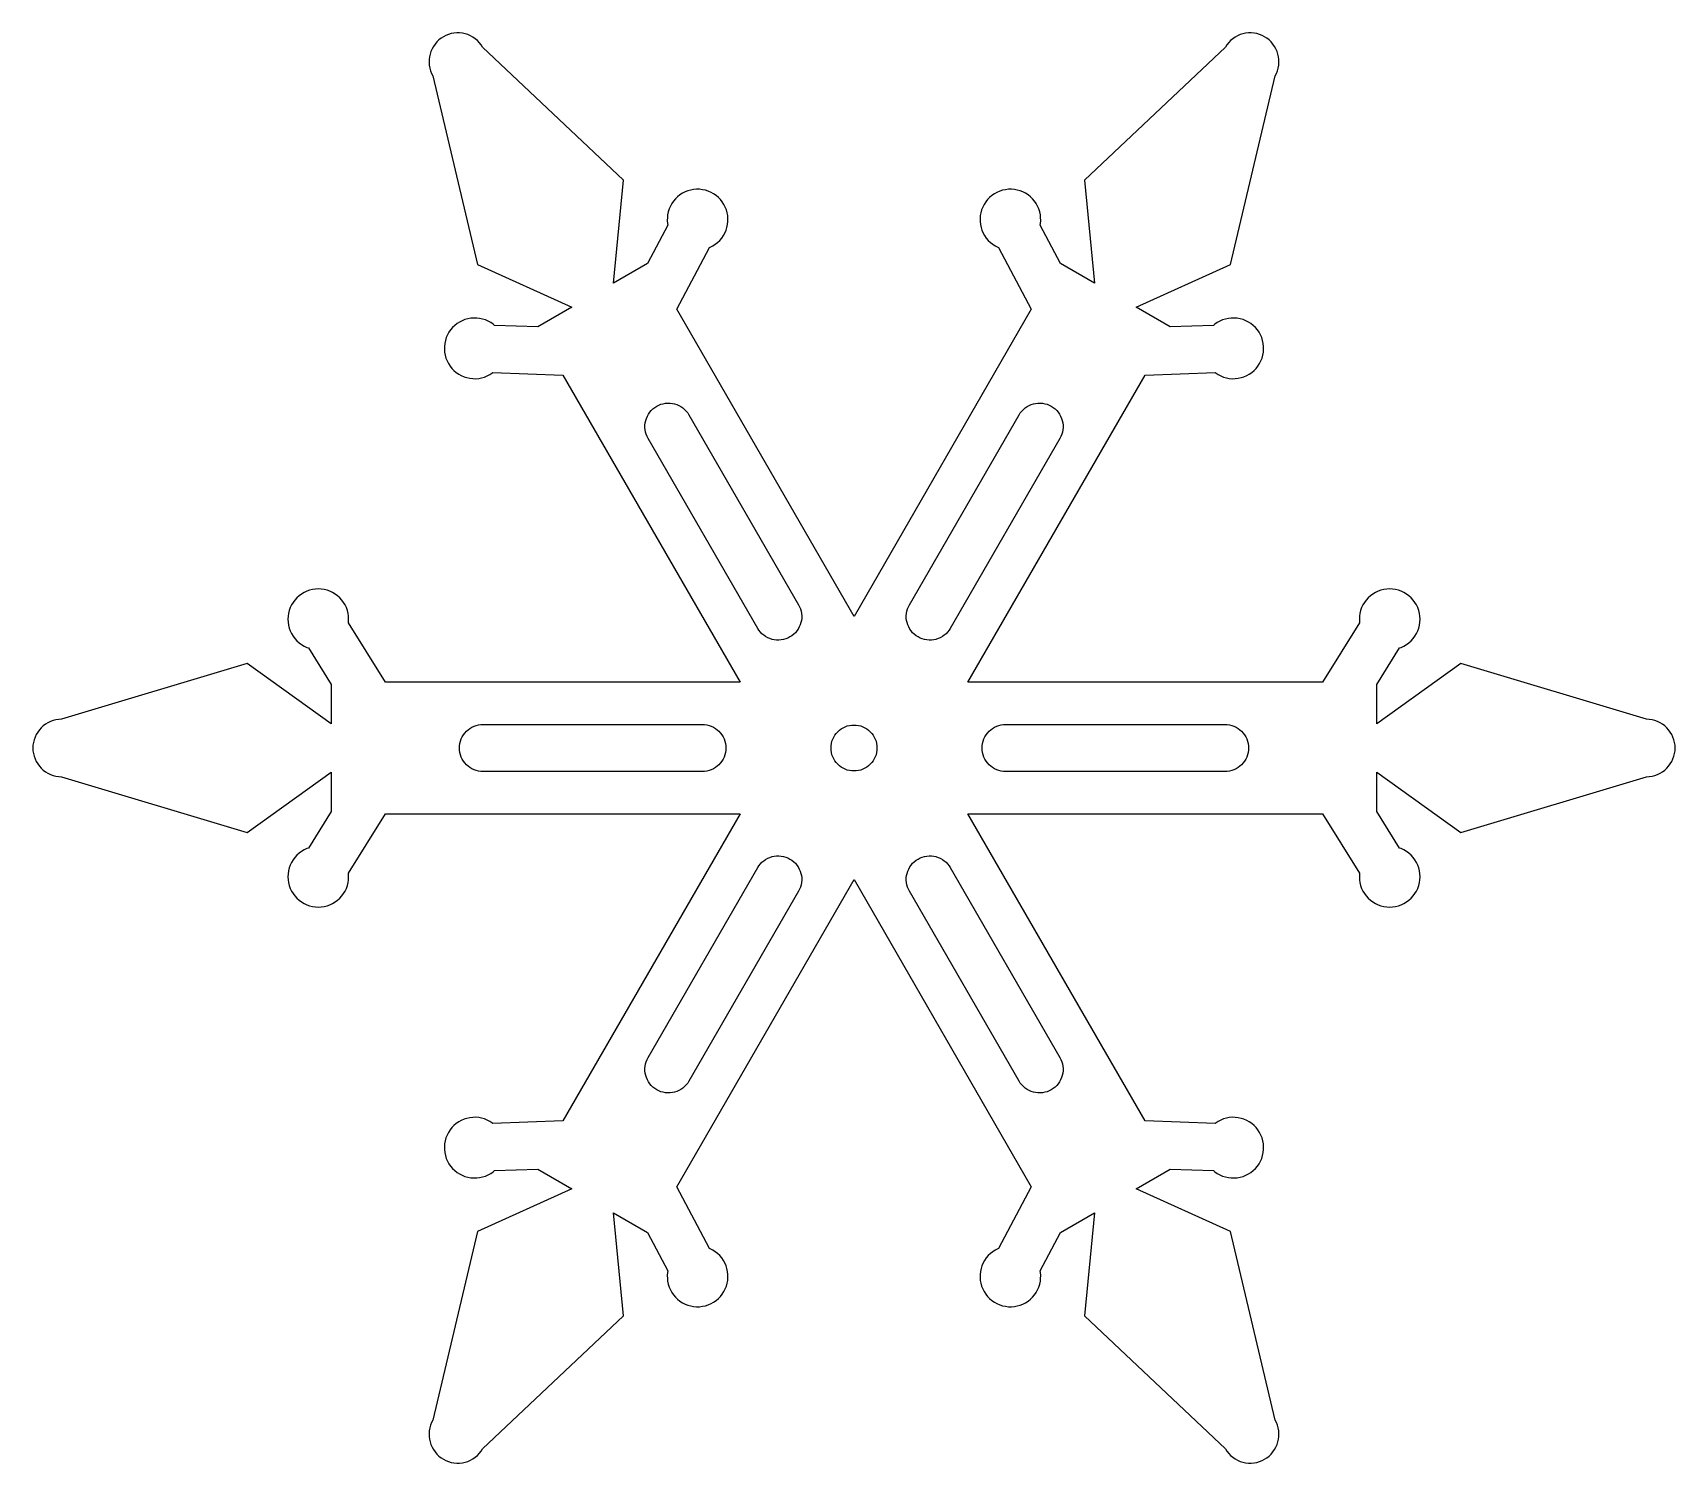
# Model space of a CAD drawing. Header units: millimetres. Extents: x -250 to 250, y -218 to 218.
import ezdxf

# ---------------------------------------------------------------- set-up
doc = ezdxf.new("R2010")
doc.units = ezdxf.units.MM
doc.layers.add('CUT_INNER', color=5, linetype='Continuous')
doc.layers.add('CUT_OUTER', color=1, linetype='Continuous')

msp = doc.modelspace()

# ---------------------------------------------------------------- linework, layer by layer
at = {"layer": 'CUT_INNER'}
for points in [[(-27.48, 34.31), (-28.01, 34.77), (-28.5, 35.27), (-28.94, 35.83), (-29.32, 36.42), (-62.69, 94.21), (-63.01, 94.84), (-63.27, 95.5), (-63.47, 96.17), (-63.59, 96.87), (-63.65, 97.57), (-63.64, 98.28), (-63.56, 98.98), (-63.41, 99.67), (-63.19, 100.34), (-62.91, 100.98), (-62.57, 101.6), (-62.17, 102.18), (-61.71, 102.72), (-61.21, 103.21), (-60.65, 103.65), (-60.06, 104.03), (-59.43, 104.35), (-58.78, 104.61), (-58.1, 104.8), (-57.41, 104.93), (-56.7, 104.99), (-56, 104.98), (-55.3, 104.9), (-54.61, 104.75), (-53.94, 104.53), (-53.29, 104.25), (-52.67, 103.91), (-52.09, 103.51), (-51.56, 103.05), (-51.06, 102.54), (-50.63, 101.99), (-50.24, 101.4), (-16.88, 43.6), (-16.55, 42.98), (-16.3, 42.32), (-16.1, 41.64), (-15.98, 40.95), (-15.92, 40.25), (-15.93, 39.54), (-16.01, 38.84), (-16.16, 38.15), (-16.37, 37.48), (-16.65, 36.83), (-17, 36.22), (-17.4, 35.64), (-17.86, 35.1), (-18.36, 34.61), (-18.91, 34.17), (-19.51, 33.79), (-20.13, 33.47), (-20.79, 33.21), (-21.47, 33.01), (-22.16, 32.89), (-22.87, 32.83), (-23.57, 32.84), (-24.27, 32.92), (-24.96, 33.07), (-25.63, 33.29), (-26.28, 33.57), (-26.9, 33.91), (-27.48, 34.31)], [(15.98, 40.95), (16.1, 41.64), (16.3, 42.32), (16.55, 42.98), (16.88, 43.6), (50.24, 101.4), (50.63, 101.99), (51.06, 102.54), (51.56, 103.05), (52.09, 103.51), (52.67, 103.91), (53.29, 104.25), (53.94, 104.53), (54.61, 104.75), (55.3, 104.9), (56, 104.98), (56.7, 104.99), (57.41, 104.93), (58.1, 104.8), (58.78, 104.61), (59.43, 104.35), (60.06, 104.03), (60.65, 103.65), (61.21, 103.21), (61.71, 102.72), (62.17, 102.18), (62.57, 101.6), (62.91, 100.98), (63.19, 100.34), (63.41, 99.67), (63.56, 98.98), (63.64, 98.28), (63.65, 97.57), (63.59, 96.87), (63.47, 96.17), (63.27, 95.5), (63.01, 94.84), (62.69, 94.21), (29.32, 36.42), (28.94, 35.83), (28.5, 35.27), (28.01, 34.77), (27.48, 34.31), (26.9, 33.91), (26.28, 33.57), (25.63, 33.29), (24.96, 33.07), (24.27, 32.92), (23.57, 32.84), (22.87, 32.83), (22.16, 32.89), (21.47, 33.01), (20.79, 33.21), (20.13, 33.47), (19.51, 33.79), (18.91, 34.17), (18.36, 34.61), (17.86, 35.1), (17.4, 35.64), (17, 36.22), (16.65, 36.83), (16.37, 37.48), (16.16, 38.15), (16.01, 38.84), (15.93, 39.54), (15.92, 40.25), (15.98, 40.95)], [(-43.45, -6.64), (-44.11, -6.88), (-44.8, -7.05), (-45.5, -7.15), (-46.2, -7.19), (-112.94, -7.19), (-113.64, -7.15), (-114.34, -7.05), (-115.02, -6.88), (-115.69, -6.64), (-116.32, -6.34), (-116.93, -5.98), (-117.5, -5.56), (-118.02, -5.08), (-118.49, -4.56), (-118.91, -3.99), (-119.27, -3.39), (-119.58, -2.75), (-119.81, -2.09), (-119.99, -1.4), (-120.09, -0.7), (-120.12, 0), (-120.09, 0.7), (-119.99, 1.4), (-119.81, 2.09), (-119.58, 2.75), (-119.27, 3.39), (-118.91, 3.99), (-118.49, 4.56), (-118.02, 5.08), (-117.5, 5.56), (-116.93, 5.98), (-116.32, 6.34), (-115.69, 6.64), (-115.02, 6.88), (-114.34, 7.05), (-113.64, 7.15), (-112.94, 7.19), (-46.2, 7.19), (-45.5, 7.15), (-44.8, 7.05), (-44.11, 6.88), (-43.45, 6.64), (-42.81, 6.34), (-42.21, 5.98), (-41.64, 5.56), (-41.12, 5.08), (-40.65, 4.56), (-40.23, 3.99), (-39.86, 3.39), (-39.56, 2.75), (-39.32, 2.09), (-39.15, 1.4), (-39.05, 0.7), (-39.01, 0), (-39.05, -0.7), (-39.15, -1.4), (-39.32, -2.09), (-39.56, -2.75), (-39.86, -3.39), (-40.23, -3.99), (-40.65, -4.56), (-41.12, -5.08), (-41.64, -5.56), (-42.21, -5.98), (-42.81, -6.34), (-43.45, -6.64)], [(6.97, 0.69), (7, 0), (6.97, -0.69), (6.87, -1.37), (6.7, -2.03), (6.47, -2.68), (6.17, -3.3), (5.82, -3.89), (5.41, -4.44), (4.95, -4.95), (4.44, -5.41), (3.89, -5.82), (3.3, -6.17), (2.68, -6.47), (2.03, -6.7), (1.37, -6.87), (0.69, -6.97), (0, -7), (-0.69, -6.97), (-1.37, -6.87), (-2.03, -6.7), (-2.68, -6.47), (-3.3, -6.17), (-3.89, -5.82), (-4.44, -5.41), (-4.95, -4.95), (-5.41, -4.44), (-5.82, -3.89), (-6.17, -3.3), (-6.47, -2.68), (-6.7, -2.03), (-6.87, -1.37), (-6.97, -0.69), (-7, 0), (-6.97, 0.69), (-6.87, 1.37), (-6.7, 2.03), (-6.47, 2.68), (-6.17, 3.3), (-5.82, 3.89), (-5.41, 4.44), (-4.95, 4.95), (-4.44, 5.41), (-3.89, 5.82), (-3.3, 6.17), (-2.68, 6.47), (-2.03, 6.7), (-1.37, 6.87), (-0.69, 6.97), (0, 7), (0.69, 6.97), (1.37, 6.87), (2.03, 6.7), (2.68, 6.47), (3.3, 6.17), (3.89, 5.82), (4.44, 5.41), (4.95, 4.95), (5.41, 4.44), (5.82, 3.89), (6.17, 3.3), (6.47, 2.68), (6.7, 2.03), (6.87, 1.37), (6.97, 0.69)], [(44.11, 6.88), (44.8, 7.05), (45.5, 7.15), (46.2, 7.19), (112.94, 7.19), (113.64, 7.15), (114.34, 7.05), (115.02, 6.88), (115.69, 6.64), (116.32, 6.34), (116.93, 5.98), (117.5, 5.56), (118.02, 5.08), (118.49, 4.56), (118.91, 3.99), (119.27, 3.39), (119.58, 2.75), (119.81, 2.09), (119.99, 1.4), (120.09, 0.7), (120.12, 0), (120.09, -0.7), (119.99, -1.4), (119.81, -2.09), (119.58, -2.75), (119.27, -3.39), (118.91, -3.99), (118.49, -4.56), (118.02, -5.08), (117.5, -5.56), (116.93, -5.98), (116.32, -6.34), (115.69, -6.64), (115.02, -6.88), (114.34, -7.05), (113.64, -7.15), (112.94, -7.19), (46.2, -7.19), (45.5, -7.15), (44.8, -7.05), (44.11, -6.88), (43.45, -6.64), (42.81, -6.34), (42.21, -5.98), (41.64, -5.56), (41.12, -5.08), (40.65, -4.56), (40.23, -3.99), (39.86, -3.39), (39.56, -2.75), (39.32, -2.09), (39.15, -1.4), (39.05, -0.7), (39.01, 0), (39.05, 0.7), (39.15, 1.4), (39.32, 2.09), (39.56, 2.75), (39.86, 3.39), (40.23, 3.99), (40.65, 4.56), (41.12, 5.08), (41.64, 5.56), (42.21, 5.98), (42.81, 6.34), (43.45, 6.64), (44.11, 6.88)], [(-15.98, -40.95), (-16.1, -41.64), (-16.3, -42.32), (-16.55, -42.98), (-16.88, -43.6), (-50.24, -101.4), (-50.63, -101.99), (-51.06, -102.54), (-51.56, -103.05), (-52.09, -103.51), (-52.67, -103.91), (-53.29, -104.25), (-53.94, -104.53), (-54.61, -104.75), (-55.3, -104.9), (-56, -104.98), (-56.7, -104.99), (-57.41, -104.93), (-58.1, -104.8), (-58.78, -104.61), (-59.43, -104.35), (-60.06, -104.03), (-60.65, -103.65), (-61.21, -103.21), (-61.71, -102.72), (-62.17, -102.18), (-62.57, -101.6), (-62.91, -100.98), (-63.19, -100.34), (-63.41, -99.67), (-63.56, -98.98), (-63.64, -98.28), (-63.65, -97.57), (-63.59, -96.87), (-63.47, -96.17), (-63.27, -95.5), (-63.01, -94.84), (-62.69, -94.21), (-29.32, -36.42), (-28.94, -35.83), (-28.5, -35.27), (-28.01, -34.77), (-27.48, -34.31), (-26.9, -33.91), (-26.28, -33.57), (-25.63, -33.29), (-24.96, -33.07), (-24.27, -32.92), (-23.57, -32.84), (-22.87, -32.83), (-22.16, -32.89), (-21.47, -33.01), (-20.79, -33.21), (-20.13, -33.47), (-19.51, -33.79), (-18.91, -34.17), (-18.36, -34.61), (-17.86, -35.1), (-17.4, -35.64), (-17, -36.22), (-16.65, -36.83), (-16.37, -37.48), (-16.16, -38.15), (-16.01, -38.84), (-15.93, -39.54), (-15.92, -40.25), (-15.98, -40.95)], [(28.01, -34.77), (28.5, -35.27), (28.94, -35.83), (29.32, -36.42), (62.69, -94.21), (63.01, -94.84), (63.27, -95.5), (63.47, -96.17), (63.59, -96.87), (63.65, -97.57), (63.64, -98.28), (63.56, -98.98), (63.41, -99.67), (63.19, -100.34), (62.91, -100.98), (62.57, -101.6), (62.17, -102.18), (61.71, -102.72), (61.21, -103.21), (60.65, -103.65), (60.06, -104.03), (59.43, -104.35), (58.78, -104.61), (58.1, -104.8), (57.41, -104.93), (56.7, -104.99), (56, -104.98), (55.3, -104.9), (54.61, -104.75), (53.94, -104.53), (53.29, -104.25), (52.67, -103.91), (52.09, -103.51), (51.56, -103.05), (51.06, -102.54), (50.63, -101.99), (50.24, -101.4), (16.88, -43.6), (16.55, -42.98), (16.3, -42.32), (16.1, -41.64), (15.98, -40.95), (15.92, -40.25), (15.93, -39.54), (16.01, -38.84), (16.16, -38.15), (16.37, -37.48), (16.65, -36.83), (17, -36.22), (17.4, -35.64), (17.86, -35.1), (18.36, -34.61), (18.91, -34.17), (19.51, -33.79), (20.13, -33.47), (20.79, -33.21), (21.47, -33.01), (22.16, -32.89), (22.87, -32.83), (23.57, -32.84), (24.27, -32.92), (24.96, -33.07), (25.63, -33.29), (26.28, -33.57), (26.9, -33.91), (27.48, -34.31), (28.01, -34.77)]]:
    msp.add_lwpolyline(points, close=True, dxfattribs=at)
at = {"layer": 'CUT_OUTER'}
msp.add_lwpolyline([(46.11, -169.94), (47.01, -170.05), (47.91, -170.06), (48.82, -169.99), (49.71, -169.83), (50.58, -169.58), (51.43, -169.24), (52.23, -168.83), (52.99, -168.34), (53.7, -167.77), (54.36, -167.14), (54.94, -166.45), (55.46, -165.71), (55.9, -164.91), (56.26, -164.08), (56.54, -163.22), (56.73, -162.33), (56.83, -161.43), (56.85, -160.53), (56.77, -159.62), (56.68, -159.09), (62.86, -147.47), (73.22, -141.48), (70.17, -172.88), (113.08, -213.31), (113.54, -214.03), (114.08, -214.7), (114.67, -215.32), (115.32, -215.87), (116.03, -216.36), (116.78, -216.78), (117.56, -217.12), (118.38, -217.38), (119.21, -217.56), (120.07, -217.66), (120.92, -217.67), (121.78, -217.6), (122.62, -217.45), (123.44, -217.21), (124.24, -216.9), (125, -216.51), (125.72, -216.04), (126.39, -215.51), (127.01, -214.91), (127.56, -214.26), (128.05, -213.56), (128.46, -212.81), (128.8, -212.02), (129.07, -211.21), (129.25, -210.37), (129.34, -209.52), (129.36, -208.66), (129.29, -207.81), (129.14, -206.97), (128.9, -206.14), (128.59, -205.35), (128.19, -204.59), (114.63, -147.21), (85.92, -134.15), (96.28, -128.17), (109.44, -128.63), (109.85, -128.98), (110.6, -129.49), (111.39, -129.93), (112.22, -130.29), (113.08, -130.57), (113.97, -130.76), (114.87, -130.87), (115.78, -130.88), (116.68, -130.81), (117.57, -130.65), (118.45, -130.4), (119.29, -130.06), (120.1, -129.65), (120.86, -129.16), (121.57, -128.59), (122.22, -127.96), (122.81, -127.27), (123.32, -126.53), (123.76, -125.73), (124.12, -124.9), (124.4, -124.04), (124.59, -123.15), (124.7, -122.25), (124.71, -121.34), (124.64, -120.44), (124.47, -119.55), (124.22, -118.68), (123.89, -117.83), (123.48, -117.03), (122.99, -116.26), (122.42, -115.55), (121.79, -114.9), (121.1, -114.32), (120.35, -113.8), (119.56, -113.36), (118.73, -113), (117.87, -112.72), (116.98, -112.53), (116.08, -112.43), (115.17, -112.41), (114.27, -112.49), (113.38, -112.65), (112.5, -112.9), (111.66, -113.23), (110.85, -113.64), (109.93, -114.26), (88.66, -113.52), (34.68, -20.02), (142.64, -20.02), (153.92, -38.07), (153.85, -39.18), (153.89, -40.09), (154.02, -40.98), (154.24, -41.86), (154.55, -42.72), (154.94, -43.54), (155.4, -44.31), (155.94, -45.04), (156.55, -45.71), (157.22, -46.32), (157.95, -46.86), (158.73, -47.33), (159.55, -47.72), (160.4, -48.02), (161.28, -48.24), (162.18, -48.38), (163.09, -48.42), (163.99, -48.38), (164.89, -48.24), (165.77, -48.02), (166.62, -47.72), (167.44, -47.33), (168.22, -46.86), (168.95, -46.32), (169.62, -45.71), (170.23, -45.04), (170.77, -44.31), (171.24, -43.54), (171.62, -42.72), (171.93, -41.86), (172.15, -40.98), (172.28, -40.09), (172.33, -39.18), (172.28, -38.28), (172.15, -37.38), (171.93, -36.5), (171.62, -35.64), (171.24, -34.83), (170.77, -34.05), (170.23, -33.32), (169.62, -32.65), (168.95, -32.04), (168.22, -31.5), (167.44, -31.03), (166.62, -30.64), (166.11, -30.46), (159.14, -19.3), (159.14, -7.33), (184.8, -25.67), (241.27, -8.73), (242.13, -8.68), (242.98, -8.56), (243.81, -8.35), (244.61, -8.06), (245.39, -7.7), (246.12, -7.26), (246.81, -6.75), (247.44, -6.17), (248.02, -5.54), (248.53, -4.85), (248.97, -4.11), (249.34, -3.34), (249.62, -2.53), (249.83, -1.7), (249.96, -0.86), (250, 0), (249.96, 0.86), (249.83, 1.7), (249.62, 2.53), (249.34, 3.34), (248.97, 4.11), (248.53, 4.85), (248.02, 5.54), (247.44, 6.17), (246.81, 6.75), (246.12, 7.26), (245.39, 7.7), (244.61, 8.06), (243.81, 8.35), (242.98, 8.56), (242.13, 8.68), (241.27, 8.73), (184.8, 25.67), (159.14, 7.33), (159.14, 19.3), (166.11, 30.46), (166.62, 30.64), (167.44, 31.03), (168.22, 31.5), (168.95, 32.04), (169.62, 32.65), (170.23, 33.32), (170.77, 34.05), (171.24, 34.83), (171.62, 35.64), (171.93, 36.5), (172.15, 37.38), (172.28, 38.28), (172.33, 39.18), (172.28, 40.09), (172.15, 40.98), (171.93, 41.86), (171.62, 42.72), (171.24, 43.54), (170.77, 44.31), (170.23, 45.04), (169.62, 45.71), (168.95, 46.32), (168.22, 46.86), (167.44, 47.33), (166.62, 47.72), (165.77, 48.02), (164.89, 48.24), (163.99, 48.38), (163.09, 48.42), (162.18, 48.38), (161.28, 48.24), (160.4, 48.02), (159.55, 47.72), (158.73, 47.33), (157.95, 46.86), (157.22, 46.32), (156.55, 45.71), (155.94, 45.04), (155.4, 44.31), (154.94, 43.54), (154.55, 42.72), (154.24, 41.86), (154.02, 40.98), (153.89, 40.09), (153.85, 39.18), (153.92, 38.07), (142.64, 20.02), (34.68, 20.02), (88.66, 113.52), (109.93, 114.26), (110.85, 113.64), (111.66, 113.23), (112.5, 112.9), (113.38, 112.65), (114.27, 112.49), (115.17, 112.41), (116.08, 112.43), (116.98, 112.53), (117.87, 112.72), (118.73, 113), (119.56, 113.36), (120.35, 113.8), (121.1, 114.32), (121.79, 114.9), (122.42, 115.55), (122.99, 116.26), (123.48, 117.03), (123.89, 117.83), (124.22, 118.68), (124.47, 119.55), (124.64, 120.44), (124.71, 121.34), (124.7, 122.25), (124.59, 123.15), (124.4, 124.04), (124.12, 124.9), (123.76, 125.73), (123.32, 126.53), (122.81, 127.27), (122.22, 127.96), (121.57, 128.59), (120.86, 129.16), (120.1, 129.65), (119.29, 130.06), (118.45, 130.4), (117.57, 130.65), (116.68, 130.81), (115.78, 130.88), (114.87, 130.87), (113.97, 130.76), (113.08, 130.57), (112.22, 130.29), (111.39, 129.93), (110.6, 129.49), (109.85, 128.98), (109.44, 128.63), (96.28, 128.17), (85.92, 134.15), (114.63, 147.21), (128.19, 204.59), (128.59, 205.35), (128.9, 206.14), (129.14, 206.97), (129.29, 207.81), (129.36, 208.66), (129.34, 209.52), (129.25, 210.37), (129.07, 211.21), (128.8, 212.02), (128.46, 212.81), (128.05, 213.56), (127.56, 214.26), (127.01, 214.91), (126.39, 215.51), (125.72, 216.04), (125, 216.51), (124.24, 216.9), (123.44, 217.21), (122.62, 217.45), (121.78, 217.6), (120.92, 217.67), (120.07, 217.66), (119.21, 217.56), (118.38, 217.38), (117.56, 217.12), (116.78, 216.78), (116.03, 216.36), (115.32, 215.87), (114.67, 215.32), (114.08, 214.7), (113.54, 214.03), (113.08, 213.31), (70.17, 172.88), (73.22, 141.48), (62.86, 147.47), (56.68, 159.09), (56.77, 159.62), (56.85, 160.53), (56.83, 161.43), (56.73, 162.33), (56.54, 163.22), (56.26, 164.08), (55.9, 164.91), (55.46, 165.71), (54.94, 166.45), (54.36, 167.14), (53.7, 167.77), (52.99, 168.34), (52.23, 168.83), (51.43, 169.24), (50.58, 169.58), (49.71, 169.83), (48.82, 169.99), (47.91, 170.06), (47.01, 170.05), (46.11, 169.94), (45.22, 169.75), (44.36, 169.48), (43.52, 169.11), (42.73, 168.67), (41.99, 168.16), (41.3, 167.57), (40.66, 166.92), (40.1, 166.21), (39.61, 165.45), (39.2, 164.64), (38.86, 163.8), (38.61, 162.93), (38.45, 162.03), (38.38, 161.13), (38.39, 160.22), (38.49, 159.32), (38.69, 158.44), (38.96, 157.57), (39.32, 156.74), (39.76, 155.95), (40.28, 155.2), (40.87, 154.51), (41.52, 153.88), (42.23, 153.32), (42.99, 152.83), (43.99, 152.34), (53.98, 133.54), (0, 40.04), (-53.98, 133.54), (-43.99, 152.34), (-42.99, 152.83), (-42.23, 153.32), (-41.52, 153.88), (-40.87, 154.51), (-40.28, 155.2), (-39.76, 155.95), (-39.32, 156.74), (-38.96, 157.57), (-38.69, 158.44), (-38.49, 159.32), (-38.39, 160.22), (-38.38, 161.13), (-38.45, 162.03), (-38.61, 162.93), (-38.86, 163.8), (-39.2, 164.64), (-39.61, 165.45), (-40.1, 166.21), (-40.66, 166.92), (-41.3, 167.57), (-41.99, 168.16), (-42.73, 168.67), (-43.52, 169.11), (-44.36, 169.48), (-45.22, 169.75), (-46.11, 169.94), (-47.01, 170.05), (-47.91, 170.06), (-48.82, 169.99), (-49.71, 169.83), (-50.58, 169.58), (-51.43, 169.24), (-52.23, 168.83), (-52.99, 168.34), (-53.7, 167.77), (-54.36, 167.14), (-54.94, 166.45), (-55.46, 165.71), (-55.9, 164.91), (-56.26, 164.08), (-56.54, 163.22), (-56.73, 162.33), (-56.83, 161.43), (-56.85, 160.53), (-56.77, 159.62), (-56.68, 159.09), (-62.86, 147.47), (-73.22, 141.48), (-70.17, 172.88), (-113.08, 213.31), (-113.54, 214.03), (-114.08, 214.7), (-114.67, 215.32), (-115.32, 215.87), (-116.03, 216.36), (-116.78, 216.78), (-117.56, 217.12), (-118.38, 217.38), (-119.21, 217.56), (-120.07, 217.66), (-120.92, 217.67), (-121.78, 217.6), (-122.62, 217.45), (-123.44, 217.21), (-124.24, 216.9), (-125, 216.51), (-125.72, 216.04), (-126.39, 215.51), (-127.01, 214.91), (-127.56, 214.26), (-128.05, 213.56), (-128.46, 212.81), (-128.8, 212.02), (-129.07, 211.21), (-129.25, 210.37), (-129.34, 209.52), (-129.36, 208.66), (-129.29, 207.81), (-129.14, 206.97), (-128.9, 206.14), (-128.59, 205.35), (-128.19, 204.59), (-114.63, 147.21), (-85.92, 134.15), (-96.28, 128.17), (-109.44, 128.63), (-109.85, 128.98), (-110.6, 129.49), (-111.39, 129.93), (-112.22, 130.29), (-113.08, 130.57), (-113.97, 130.76), (-114.87, 130.87), (-115.78, 130.88), (-116.68, 130.81), (-117.57, 130.65), (-118.45, 130.4), (-119.29, 130.06), (-120.1, 129.65), (-120.86, 129.16), (-121.57, 128.59), (-122.22, 127.96), (-122.81, 127.27), (-123.32, 126.53), (-123.76, 125.73), (-124.12, 124.9), (-124.4, 124.04), (-124.59, 123.15), (-124.7, 122.25), (-124.71, 121.34), (-124.64, 120.44), (-124.47, 119.55), (-124.22, 118.68), (-123.89, 117.83), (-123.48, 117.03), (-122.99, 116.26), (-122.42, 115.55), (-121.79, 114.9), (-121.1, 114.32), (-120.35, 113.8), (-119.56, 113.36), (-118.73, 113), (-117.87, 112.72), (-116.98, 112.53), (-116.08, 112.43), (-115.17, 112.41), (-114.27, 112.49), (-113.38, 112.65), (-112.5, 112.9), (-111.66, 113.23), (-110.85, 113.64), (-109.93, 114.26), (-88.66, 113.52), (-34.68, 20.02), (-142.64, 20.02), (-153.92, 38.07), (-153.85, 39.18), (-153.89, 40.09), (-154.02, 40.98), (-154.24, 41.86), (-154.55, 42.72), (-154.94, 43.54), (-155.4, 44.31), (-155.94, 45.04), (-156.55, 45.71), (-157.22, 46.32), (-157.95, 46.86), (-158.73, 47.33), (-159.55, 47.72), (-160.4, 48.02), (-161.28, 48.24), (-162.18, 48.38), (-163.09, 48.42), (-163.99, 48.38), (-164.89, 48.24), (-165.77, 48.02), (-166.62, 47.72), (-167.44, 47.33), (-168.22, 46.86), (-168.95, 46.32), (-169.62, 45.71), (-170.23, 45.04), (-170.77, 44.31), (-171.24, 43.54), (-171.62, 42.72), (-171.93, 41.86), (-172.15, 40.98), (-172.28, 40.09), (-172.33, 39.18), (-172.28, 38.28), (-172.15, 37.38), (-171.93, 36.5), (-171.62, 35.64), (-171.24, 34.83), (-170.77, 34.05), (-170.23, 33.32), (-169.62, 32.65), (-168.95, 32.04), (-168.22, 31.5), (-167.44, 31.03), (-166.62, 30.64), (-166.11, 30.46), (-159.14, 19.3), (-159.14, 7.33), (-184.8, 25.67), (-241.27, 8.73), (-242.13, 8.68), (-242.98, 8.56), (-243.81, 8.35), (-244.61, 8.06), (-245.39, 7.7), (-246.12, 7.26), (-246.81, 6.75), (-247.44, 6.17), (-248.02, 5.54), (-248.53, 4.85), (-248.97, 4.11), (-249.34, 3.34), (-249.62, 2.53), (-249.83, 1.7), (-249.96, 0.86), (-250, 0), (-249.96, -0.86), (-249.83, -1.7), (-249.62, -2.53), (-249.34, -3.34), (-248.97, -4.11), (-248.53, -4.85), (-248.02, -5.54), (-247.44, -6.17), (-246.81, -6.75), (-246.12, -7.26), (-245.39, -7.7), (-244.61, -8.06), (-243.81, -8.35), (-242.98, -8.56), (-242.13, -8.68), (-241.27, -8.73), (-184.8, -25.67), (-159.14, -7.33), (-159.14, -19.3), (-166.11, -30.46), (-166.62, -30.64), (-167.44, -31.03), (-168.22, -31.5), (-168.95, -32.04), (-169.62, -32.65), (-170.23, -33.32), (-170.77, -34.05), (-171.24, -34.83), (-171.62, -35.64), (-171.93, -36.5), (-172.15, -37.38), (-172.28, -38.28), (-172.33, -39.18), (-172.28, -40.09), (-172.15, -40.98), (-171.93, -41.86), (-171.62, -42.72), (-171.24, -43.54), (-170.77, -44.31), (-170.23, -45.04), (-169.62, -45.71), (-168.95, -46.32), (-168.22, -46.86), (-167.44, -47.33), (-166.62, -47.72), (-165.77, -48.02), (-164.89, -48.24), (-163.99, -48.38), (-163.09, -48.42), (-162.18, -48.38), (-161.28, -48.24), (-160.4, -48.02), (-159.55, -47.72), (-158.73, -47.33), (-157.95, -46.86), (-157.22, -46.32), (-156.55, -45.71), (-155.94, -45.04), (-155.4, -44.31), (-154.94, -43.54), (-154.55, -42.72), (-154.24, -41.86), (-154.02, -40.98), (-153.89, -40.09), (-153.85, -39.18), (-153.92, -38.07), (-142.64, -20.02), (-34.68, -20.02), (-88.66, -113.52), (-109.93, -114.26), (-110.85, -113.64), (-111.66, -113.23), (-112.5, -112.9), (-113.38, -112.65), (-114.27, -112.49), (-115.17, -112.41), (-116.08, -112.43), (-116.98, -112.53), (-117.87, -112.72), (-118.73, -113), (-119.56, -113.36), (-120.35, -113.8), (-121.1, -114.32), (-121.79, -114.9), (-122.42, -115.55), (-122.99, -116.26), (-123.48, -117.03), (-123.89, -117.83), (-124.22, -118.68), (-124.47, -119.55), (-124.64, -120.44), (-124.71, -121.34), (-124.7, -122.25), (-124.59, -123.15), (-124.4, -124.04), (-124.12, -124.9), (-123.76, -125.73), (-123.32, -126.53), (-122.81, -127.27), (-122.22, -127.96), (-121.57, -128.59), (-120.86, -129.16), (-120.1, -129.65), (-119.29, -130.06), (-118.45, -130.4), (-117.57, -130.65), (-116.68, -130.81), (-115.78, -130.88), (-114.87, -130.87), (-113.97, -130.76), (-113.08, -130.57), (-112.22, -130.29), (-111.39, -129.93), (-110.6, -129.49), (-109.85, -128.98), (-109.44, -128.63), (-96.28, -128.17), (-85.92, -134.15), (-114.63, -147.21), (-128.19, -204.59), (-128.59, -205.35), (-128.9, -206.14), (-129.14, -206.97), (-129.29, -207.81), (-129.36, -208.66), (-129.34, -209.52), (-129.25, -210.37), (-129.07, -211.21), (-128.8, -212.02), (-128.46, -212.81), (-128.05, -213.56), (-127.56, -214.26), (-127.01, -214.91), (-126.39, -215.51), (-125.72, -216.04), (-125, -216.51), (-124.24, -216.9), (-123.44, -217.21), (-122.62, -217.45), (-121.78, -217.6), (-120.92, -217.67), (-120.07, -217.66), (-119.21, -217.56), (-118.38, -217.38), (-117.56, -217.12), (-116.78, -216.78), (-116.03, -216.36), (-115.32, -215.87), (-114.67, -215.32), (-114.08, -214.7), (-113.54, -214.03), (-113.08, -213.31), (-70.17, -172.88), (-73.22, -141.48), (-62.86, -147.47), (-56.68, -159.09), (-56.77, -159.62), (-56.85, -160.53), (-56.83, -161.43), (-56.73, -162.33), (-56.54, -163.22), (-56.26, -164.08), (-55.9, -164.91), (-55.46, -165.71), (-54.94, -166.45), (-54.36, -167.14), (-53.7, -167.77), (-52.99, -168.34), (-52.23, -168.83), (-51.43, -169.24), (-50.58, -169.58), (-49.71, -169.83), (-48.82, -169.99), (-47.91, -170.06), (-47.01, -170.05), (-46.11, -169.94), (-45.22, -169.75), (-44.36, -169.48), (-43.52, -169.11), (-42.73, -168.67), (-41.99, -168.16), (-41.3, -167.57), (-40.66, -166.92), (-40.1, -166.21), (-39.61, -165.45), (-39.2, -164.64), (-38.86, -163.8), (-38.61, -162.93), (-38.45, -162.03), (-38.38, -161.13), (-38.39, -160.22), (-38.49, -159.32), (-38.69, -158.44), (-38.96, -157.57), (-39.32, -156.74), (-39.76, -155.95), (-40.28, -155.2), (-40.87, -154.51), (-41.52, -153.88), (-42.23, -153.32), (-42.99, -152.83), (-43.99, -152.34), (-53.98, -133.54), (0, -40.04), (53.98, -133.54), (43.99, -152.34), (42.99, -152.83), (42.23, -153.32), (41.52, -153.88), (40.87, -154.51), (40.28, -155.2), (39.76, -155.95), (39.32, -156.74), (38.96, -157.57), (38.69, -158.44), (38.49, -159.32), (38.39, -160.22), (38.38, -161.13), (38.45, -162.03), (38.61, -162.93), (38.86, -163.8), (39.2, -164.64), (39.61, -165.45), (40.1, -166.21), (40.66, -166.92), (41.3, -167.57), (41.99, -168.16), (42.73, -168.67), (43.52, -169.11), (44.36, -169.48), (45.22, -169.75), (46.11, -169.94)], close=True, dxfattribs=at)

doc.saveas('drawing.dxf')
